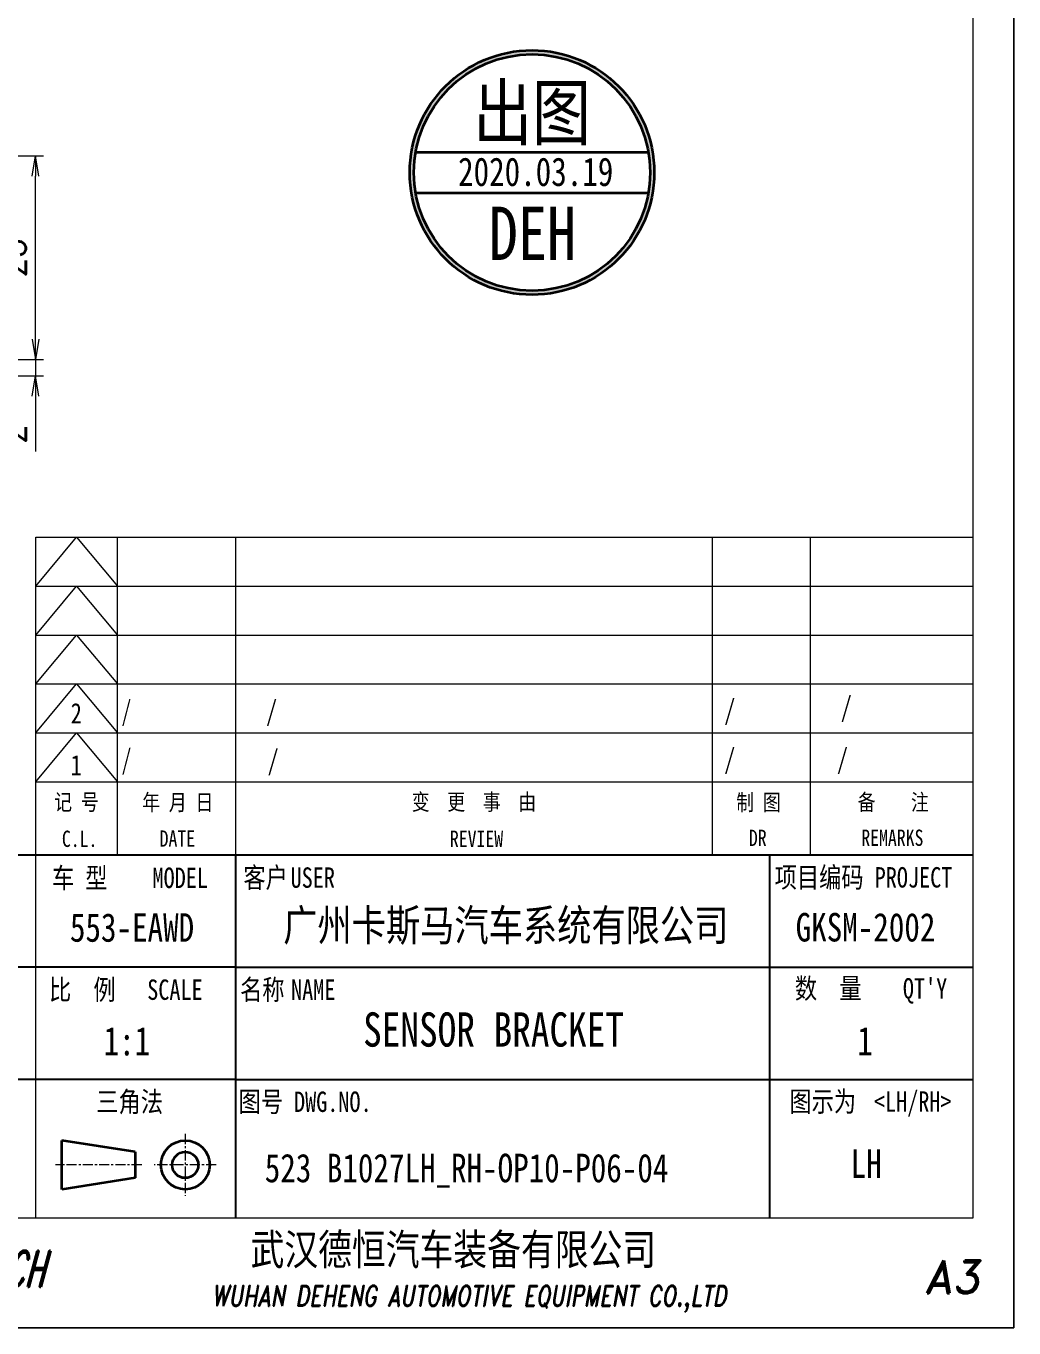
# Model space of a CAD drawing. Header units: millimetres. Extents: x -50143 to 104182, y -50696 to 54072.
# Drawn here: x -47168.7 to -47047.5, y 53477.5 to 53637.3 of the extents above; entities that cross this region are included whole.
import ezdxf
from ezdxf.enums import TextEntityAlignment as Align

# ---------------------------------------------------------------- set-up
doc = ezdxf.new("R2010")
doc.units = ezdxf.units.MM
doc.header["$LTSCALE"] = 0.5
doc.linetypes.add('AM_ISO08W050x2', pattern=[9, 6, -0.75, 1.5, -0.75])
doc.linetypes.add('CENTER', pattern=[2, 1.25, -0.25, 0.25, -0.25])
for name, color, linetype, lineweight in [('中心线', 2, 'AM_ISO08W050x2', 18), ('印章专用-出图', 1, 'Continuous', 80), ('图框', 7, 'Continuous', 18), ('标注线', 3, 'Continuous', 18)]:
    doc.layers.add(name, color=color, linetype=linetype, lineweight=lineweight)
for name, color, linetype in [('图\\M+19E79\\M+195B6\\M+18E9A', 7, 'Continuous'), ('图号', 7, 'Continuous'), ('图名', 7, 'Continuous'), ('数量', 7, 'Continuous'), ('车型', 7, 'Continuous')]:
    doc.layers.add(name, color=color, linetype=linetype)
doc.layers.add('打印', color=7, linetype='Continuous', lineweight=15, plot=False)
doc.layers.add('打印-禁用', color=7, linetype='Continuous', lineweight=15, plot=False)
doc.styles.add('DIM', font='romans.shx', dxfattribs={"width": 0.8, "bigfont": 'bigfont.shx'})
doc.styles.add('国标', font='simfang.ttf', dxfattribs={"width": 0.8})
doc.styles.add('标题\\M+18E9A', font='romand.shx', dxfattribs={"oblique": 10, "bigfont": 'bigfont.shx'})
doc.dimstyles.new('DEH 1-1$0', dxfattribs={"dimtxt": 3.5, "dimasz": 2.5, "dimexe": 1, "dimexo": 0.625, "dimgap": 1.2, "dimtad": 1, "dimzin": 9, "dimdsep": 46, "dimtxsty": 'DIM', "dimblk": 'OPEN', "dimcen": 0, "dimclrd": 8, "dimclre": 8, "dimclrt": 2, "dimazin": 2, "dimtfac": 0.5, "dimtmove": 0, "dimatfit": 3, "dimldrblk": 'OPEN', "dimfxl": 0, "dimtolj": 2, "dimlwd": 18, "dimlwe": 18, "dimarcsym": 0})

# ---------------------------------------------------------------- blocks, each defined once
blk = doc.blocks.new('GZDEH零件A3图框V01版')
at = {"layer": '中心线', "color": 1, "linetype": 'CENTER', "lineweight": 5, "ltscale": 2}
for p, q in [((3175.82, -1822.66), (3175.82, -1830.26)), ((3170.49, -1826.46), (3159.89, -1826.46)), ((3179.62, -1826.46), (3172.02, -1826.46))]:
    blk.add_line(p, q, dxfattribs=at)
at = {"layer": '图\\M+19E79\\M+195B6\\M+18E9A', "color": 7}
blk.add_line((3272.49, -1788.46), (3092.49, -1788.46), dxfattribs=at)
at = {"layer": '图\\M+19E79\\M+195B6\\M+18E9A', "color": 9}
for p, q in [((3272.49, -1788.46), (3092.49, -1788.46)), ((3181.99, -1788.46), (3181.99, -1832.96)), ((3247.49, -1788.46), (3247.49, -1832.96)), ((3181.99, -1802.21), (3092.49, -1802.21)), ((3181.99, -1802.21), (3272.49, -1802.21)), ((3181.99, -1815.96), (3092.49, -1815.96)), ((3181.99, -1815.96), (3272.49, -1815.96))]:
    blk.add_line(p, q, dxfattribs=at)
at = {"layer": '图框', "linetype": 'Continuous'}
for p, q in [((3272.49, -1832.96), (3272.49, -1554.46)), ((3157.49, -1749.46), (3272.49, -1749.46)), ((3157.49, -1832.96), (3157.49, -1749.46)), ((2882.49, -1832.96), (3272.49, -1832.96))]:
    blk.add_line(p, q, dxfattribs=at)
at = {"layer": '图框', "color": 9}
for p, q in [((3157.49, -1755.46), (3162.49, -1749.46)), ((3162.49, -1749.46), (3167.49, -1755.46)), ((3167.49, -1788.46), (3167.49, -1749.46)), ((3240.49, -1788.46), (3240.49, -1749.46)), ((3252.49, -1749.46), (3252.49, -1788.46)), ((3157.49, -1755.46), (3272.49, -1755.46)), ((3157.49, -1761.46), (3162.49, -1755.46)), ((3162.49, -1755.46), (3167.49, -1761.46)), ((3157.49, -1761.46), (3272.49, -1761.46)), ((3157.49, -1767.46), (3162.49, -1761.46)), ((3162.49, -1761.46), (3167.49, -1767.46)), ((3157.49, -1767.46), (3272.49, -1767.46)), ((3157.49, -1773.46), (3162.49, -1767.46)), ((3162.49, -1767.46), (3167.49, -1773.46)), ((3157.49, -1773.46), (3272.49, -1773.46)), ((3157.49, -1779.46), (3162.49, -1773.46)), ((3162.49, -1773.46), (3167.49, -1779.46)), ((3157.49, -1779.46), (3272.49, -1779.46))]:
    blk.add_line(p, q, dxfattribs=at)
at = {"layer": '图框', "color": 9, "linetype": 'Continuous'}
blk.add_line((3181.99, -1749.46), (3181.99, -1832.96), dxfattribs=at)
at = {"layer": '图框', "color": 2, "linetype": 'ByBlock', "lineweight": 35}
for p, q in [((3169.69, -1824.86), (3160.69, -1823.46)), ((3160.69, -1829.46), (3160.69, -1823.46)), ((3169.69, -1824.86), (3169.69, -1828.06)), ((3169.69, -1828.06), (3160.69, -1829.46))]:
    blk.add_line(p, q, dxfattribs=at)
for radius in [3, 1.6]:
    blk.add_circle((3175.82, -1826.46), radius, dxfattribs=at)
at = {"layer": '打印-禁用', "linetype": 'Continuous'}
for p, q in [((3277.49, -1846.46), (3277.49, -1549.46)), ((2857.49, -1846.46), (3277.49, -1846.46))]:
    blk.add_line(p, q, dxfattribs=at)
at = {"layer": '图\\M+19E79\\M+195B6\\M+18E9A', "color": 9, "style": '国标', "width": 0.8}
for s, p in [('车 型', (3162.87, -1791.2)), ('MODEL', (3175.2, -1791.24))]:
    blk.add_text(s, height=2.5, dxfattribs=at).set_placement(p, align=Align.MIDDLE)
for s, p in [('客户', (3185.68, -1792.46)), ('USER', (3191.46, -1792.46))]:
    blk.add_text(s, height=2.5, dxfattribs=at).set_placement(p, align=Align.CENTER)
for s, p in [('项目编码 PROJECT', (3248.13, -1792.43)), ('比  例\u3000', (3159.1, -1806.21)), ('SCALE', (3171.15, -1806.21)), ('名称\u3000', (3182.54, -1806.21)), ('NAME', (3188.8, -1806.21)), ('数  量', (3250.61, -1806.05)), ("QT'Y ", (3263.86, -1806.05)), ('三角法', (3164.9, -1819.96)), ('图号', (3182.36, -1819.96)), ('DWG.NO.', (3189.16, -1819.96)), ('图示为', (3249.94, -1819.93)), ('<LH/RH>', (3260.31, -1819.93))]:
    blk.add_text(s, height=2.5, dxfattribs=at).set_placement(p)
at = {"layer": '图\\M+19E79\\M+195B6\\M+18E9A', "color": 7, "lineweight": -3, "style": '国标', "width": 0.8}
blk.add_text('武汉德恒汽车装备有限公司', height=3.8, dxfattribs=at).set_placement((3183.83, -1838.73))
at = {"layer": '图\\M+19E79\\M+195B6\\M+18E9A', "color": 7, "style": '标题\\M+18E9A'}
for s, height, oblique, width, p in [('DEH-TECH', 4.4, 15, 0.6, (3149.16, -1839.21)), ('WUHAN DEHENG AUTOMOTIVE EQUIPMENT CO.,LTD ', 2.5, 10, 0.75, (3211.26, -1842.9))]:
    blk.add_text(s, height=height, dxfattribs=dict(at, oblique=oblique, width=width)).set_placement(p, align=Align.MIDDLE)
at = {"layer": '图\\M+19E79\\M+195B6\\M+18E9A', "color": 7, "style": '标题\\M+18E9A', "oblique": 10}
blk.add_text('A3', height=4, dxfattribs=at).set_placement((3269.91, -1840.2), align=Align.MIDDLE)
at = {"layer": '图框', "color": 9, "style": '国标', "width": 0.8}
for s, p in [('记 号', (3162.47, -1782.94)), ('年 月 日', (3174.9, -1782.98)), ('变  更  事  由', (3211.24, -1782.93)), ('C.L.', (3162.86, -1787.45)), ('DATE', (3174.85, -1787.42)), ('REVIEW', (3211.55, -1787.45))]:
    blk.add_text(s, height=2, dxfattribs=at).set_placement(p, align=Align.CENTER)
for s, p in [('制 图', (3246.15, -1781.95)), ('备    注', (3262.68, -1781.92)), ('DR', (3246.06, -1786.34)), ('REMARKS', (3262.57, -1786.32))]:
    blk.add_text(s, height=2, dxfattribs=at).set_placement(p, align=Align.MIDDLE)
blk = doc.blocks.new('DEH A3')
at = {"layer": '图框'}
blk.add_blockref('GZDEH零件A3图框V01版', (-2857.49, 1846.46), dxfattribs=at)
blk = doc.blocks.new('_Open')
at = {"color": 0, "linetype": 'ByBlock', "lineweight": -2}
for p, q in [((-1, 0.167), (0, 0)), ((-1, -0.167), (0, 0)), ((0, 0), (-1, 0))]:
    blk.add_line(p, q, dxfattribs=at)
blk = doc.blocks.new('*D485')
at = {"layer": 'Defpoints', "color": 0, "transparency": 16777216}
for p in [(-47187.33, 53621.35), (-47167.52, 53621.35), (-47187.33, 53596.35)]:
    blk.add_point(p, dxfattribs=at)
at = {"layer": '标注线', "color": 8, "lineweight": 18, "transparency": 16777216}
for p, q in [((-47186.7, 53621.35), (-47166.52, 53621.35)), ((-47167.52, 53598.85), (-47167.52, 53618.85)), ((-47186.7, 53596.35), (-47166.52, 53596.35))]:
    blk.add_line(p, q, dxfattribs=at)
at = {"layer": '标注线', "color": 8, "lineweight": 18, "transparency": 16777216, "xscale": 2.5, "yscale": 2.5, "zscale": 2.5}
for p, rotation in [((-47167.52, 53621.35), 90), ((-47167.52, 53596.35), 270)]:
    blk.add_blockref('_Open', p, dxfattribs=dict(at, rotation=rotation))
at = {"layer": '标注线', "color": 2, "transparency": 16777216, "insert": (-47170.47, 53608.85), "char_height": 3.5, "attachment_point": 5, "rotation": 90, "style": 'DIM'}
blk.add_mtext('\\A2;25', dxfattribs=at)
blk = doc.blocks.new('*D486')
at = {"layer": 'Defpoints', "color": 0, "transparency": 16777216}
for p in [(-47334.54, 53596.35), (-47360.07, 53594.35), (-47167.52, 53594.35)]:
    blk.add_point(p, dxfattribs=at)
at = {"layer": '标注线', "color": 8, "lineweight": 18, "transparency": 16777216}
for p, q in [((-47167.52, 53598.85), (-47167.52, 53601.35)), ((-47333.92, 53596.35), (-47166.52, 53596.35)), ((-47167.52, 53596.35), (-47167.52, 53594.35)), ((-47359.44, 53594.35), (-47166.52, 53594.35)), ((-47167.52, 53591.85), (-47167.52, 53585.08))]:
    blk.add_line(p, q, dxfattribs=at)
at = {"layer": '标注线', "color": 8, "lineweight": 18, "transparency": 16777216, "xscale": 2.5, "yscale": 2.5, "zscale": 2.5}
for p, rotation in [((-47167.52, 53596.35), 270), ((-47167.52, 53594.35), 90)]:
    blk.add_blockref('_Open', p, dxfattribs=dict(at, rotation=rotation))
at = {"layer": '标注线', "color": 2, "transparency": 16777216, "insert": (-47170.47, 53587.22), "char_height": 3.5, "attachment_point": 5, "rotation": 90, "style": 'DIM'}
blk.add_mtext('\\A2;2', dxfattribs=at)
blk = doc.blocks.new('出图章')
at = {"layer": '印章专用-出图'}
h = blk.add_hatch(color=256, dxfattribs=at)
h.paths.add_polyline_path([(15, 0, 1), (-15, 0, 1)])
h.paths.add_polyline_path([(14.5, 0, 1), (-14.5, 0, 1)], flags=16)
h.paths.add_polyline_path([(-7.31, -12.35), (7.41, -12.35), (7.41, -2.73), (-7.31, -2.73)], flags=8)
at = {"layer": '印章专用-出图', "lineweight": 35}
for p, q in [((-14.28, 2.5), (14.28, 2.5)), ((-14.28, -2.5), (14.28, -2.5))]:
    blk.add_line(p, q, dxfattribs=at)
for radius in [15, 14.5]:
    blk.add_circle((0, 0), radius, dxfattribs=at)
at = {"layer": '印章专用-出图', "color": 4, "style": '国标', "width": 0.8}
blk.add_text('DEH', height=6.562, dxfattribs=at).set_placement((0.05, -10.74), align=Align.CENTER)
at = {"layer": '印章专用-出图', "color": 3, "style": '国标', "width": 0.8}
blk.add_attdef('出图', text='', height=6.6, dxfattribs=at).set_placement((0, 7.35), align=Align.MIDDLE_CENTER)
at = {"layer": '印章专用-出图', "color": 2, "style": '国标', "width": 0.8}
blk.add_attdef('XXXX.XX.XX', text='', height=3.5, dxfattribs=at).set_placement((0.45, 0.1), align=Align.MIDDLE_CENTER)
blk = doc.blocks.new('YZ-CT')
at = {"layer": '印章专用-出图'}
blk.add_blockref('出图章', (0.63, 0), dxfattribs=at).add_auto_attribs({'出图': '出图', 'XXXX.XX.XX': '2020.03.19'})

msp = doc.modelspace()

# ---------------------------------------------------------------- linework, layer by layer
at = {"layer": '打印'}
msp.add_lwpolyline([(-47467.466, 53774.549), (-47047.466, 53774.549), (-47047.466, 53477.549), (-47467.466, 53477.549)], close=True, dxfattribs=at)

# ---------------------------------------------------------------- block references
at = {"layer": '印章专用-出图'}
msp.add_blockref('YZ-CT', (-47107.224, 53619.292), dxfattribs=at)
at = {"layer": '图框'}
msp.add_blockref('DEH A3', (-47467.466, 53477.549), dxfattribs=at)

# ---------------------------------------------------------------- texts
at = {"layer": '图\\M+19E79\\M+195B6\\M+18E9A', "color": 3, "style": '国标'}
for s, height, width, p in [('/', 2.5, 0.8, (-47068.721, 53552.49)), ('2', 2.5, 0.8, (-47163.188, 53551.705)), ('/', 2.5, 0.705904, (-47156.956, 53552.021)), ('/', 2.5, 0.8, (-47139.221, 53552.021)), ('/', 2.5, 0.8, (-47083.016, 53552.12)), ('/', 2.5, 0.705904, (-47156.956, 53546.021)), ('/', 2.5, 0.8, (-47083.016, 53546.12)), ('/', 2.5, 0.8, (-47069.184, 53546.13)), ('1', 2.5, 0.8, (-47163.199, 53545.345)), ('/', 2.5, 0.8, (-47139.049, 53545.936)), ('广州卡斯马汽车系统有限公司', 3.85, 0.8, (-47137.121, 53525.03)), ('GKSM-2002', 3.5, 0.8, (-47074.249, 53524.959)), ('1:1', 3.5, 0.8, (-47159.165, 53510.982))]:
    msp.add_text(s, height=height, dxfattribs=dict(at, width=width)).set_placement(p)
at = {"layer": '图\\M+19E79\\M+195B6\\M+18E9A', "color": 3, "style": '国标', "width": 0.8}
msp.add_text('LH', height=3.5, dxfattribs=at).set_placement((-47065.594, 53495.965), align=Align.CENTER)
at = {"layer": '图号', "color": 3, "style": '国标', "width": 0.8}
msp.add_text('523 B1027LH_RH-OP10-P06-04', height=3.5, dxfattribs=at).set_placement((-47139.386, 53495.422))
at = {"layer": '图名', "color": 3, "style": '国标', "width": 0.8}
msp.add_text('SENSOR BRACKET', height=4.2, dxfattribs=at).set_placement((-47111.314, 53512.062), align=Align.CENTER)
at = {"layer": '数量', "color": 3, "style": '国标', "width": 0.8}
msp.add_text('1', height=3.5, dxfattribs=at).set_placement((-47065.748, 53510.997), align=Align.CENTER)
at = {"layer": '车型', "color": 3, "style": '国标', "width": 0.8}
msp.add_text('553-EAWD', height=3.5, dxfattribs=at).set_placement((-47155.671, 53524.93), align=Align.CENTER)

# ---------------------------------------------------------------- dimensions: what is measured, and where the dimension line sits
at = {"layer": '标注线'}
for base, p1, p2, picture, middle in [((-47167.523, 53621.349), (-47187.327, 53596.349), (-47187.327, 53621.349), '*D485', (-47170.473, 53608.849)), ((-47167.523, 53594.349), (-47334.541, 53596.349), (-47360.066, 53594.349), '*D486', (-47170.473, 53587.216))]:
    dim = msp.add_linear_dim(base=base, p1=p1, p2=p2, angle=90, dimstyle='DEH 1-1$0', dxfattribs=at)
    dim.commit()
    dim.dimension.update_dxf_attribs({"geometry": picture, "text_midpoint": middle})

doc.saveas('drawing.dxf')
